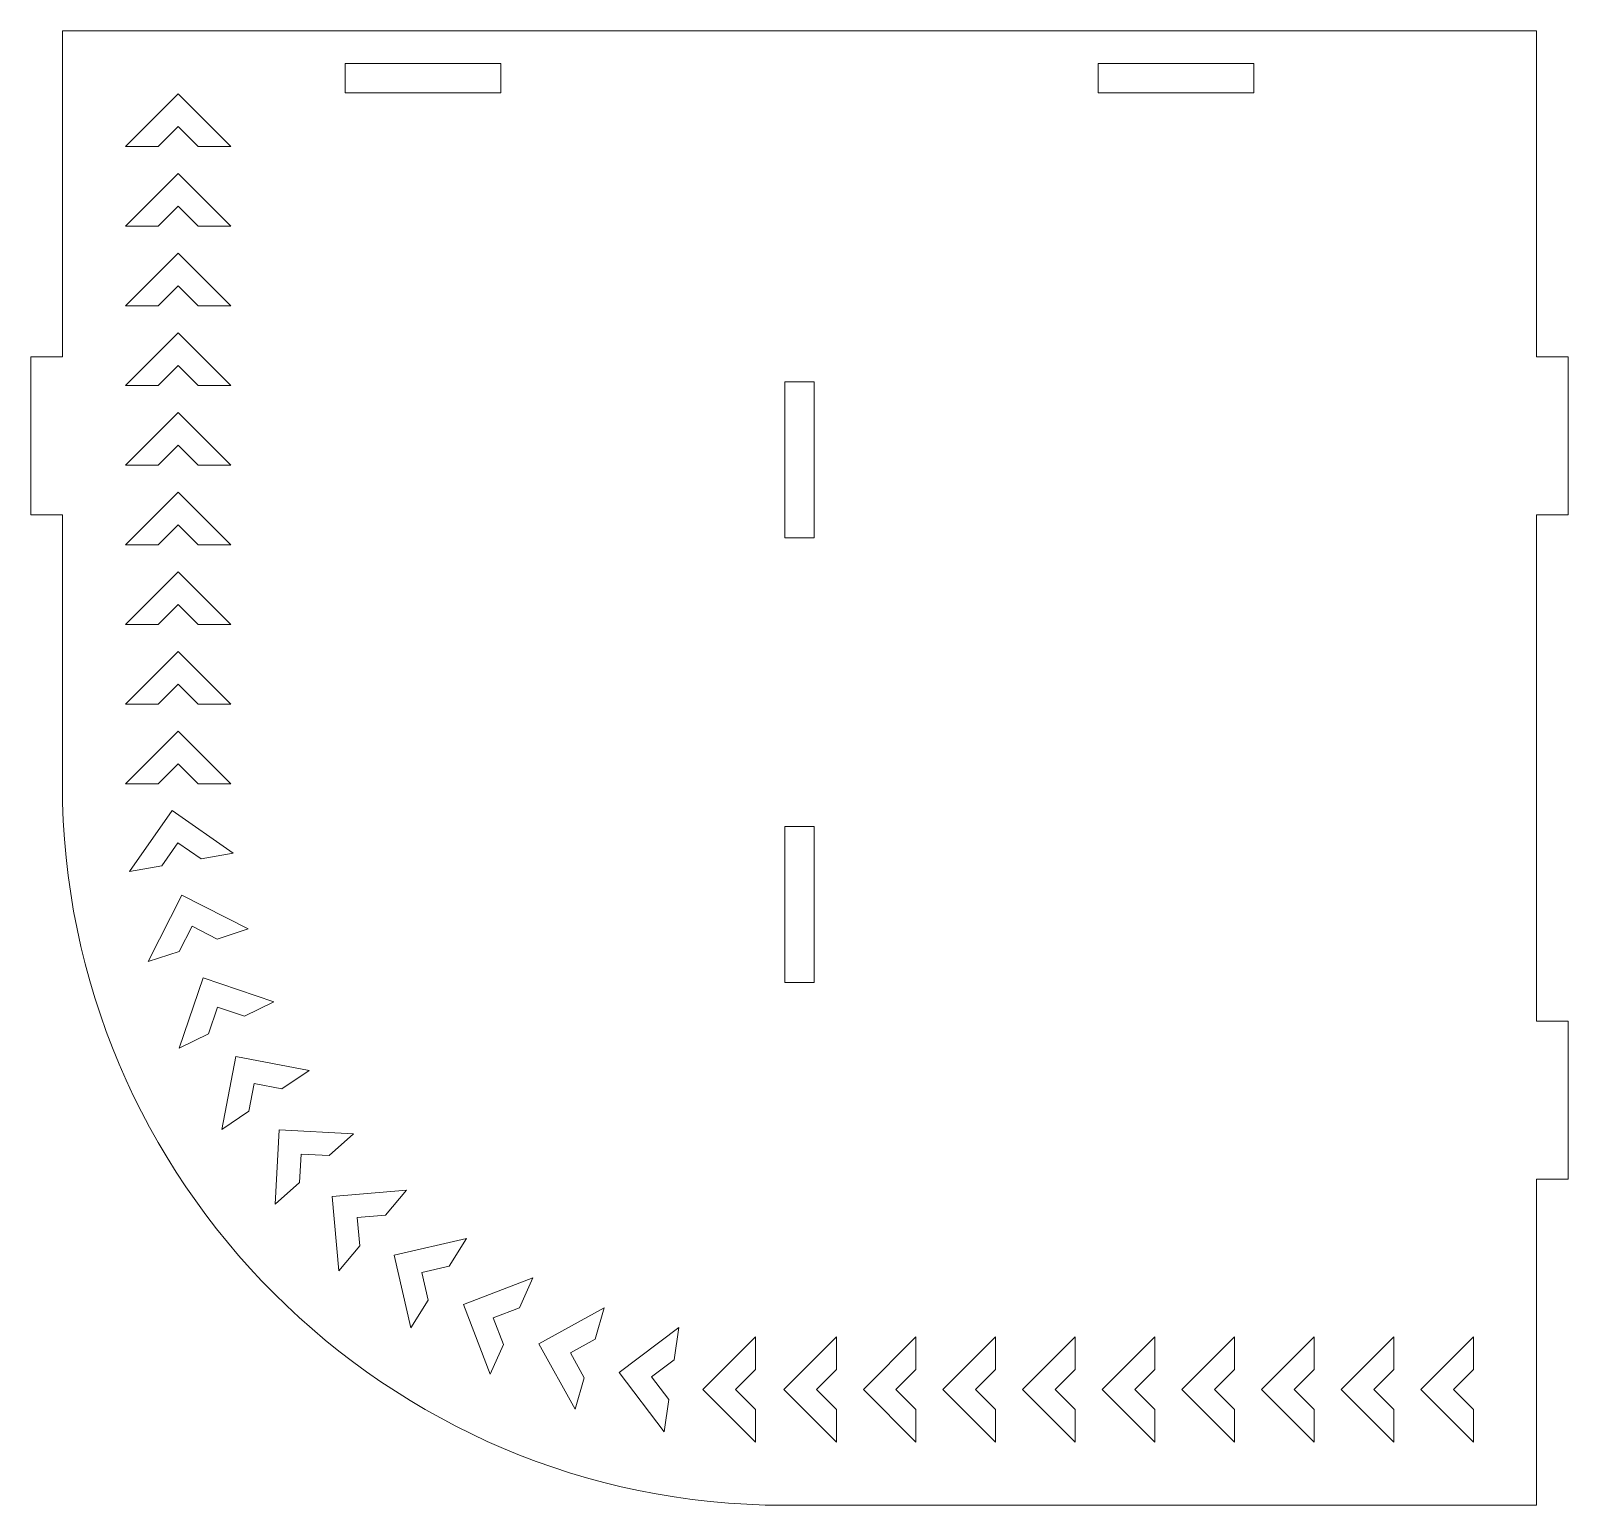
# Model space of a CAD drawing. Header units: millimetres. Extents: x -105 to 357, y -234 to 149.
# Drawn here: x 172.7 to 318.7, y -135 to 5 of the extents above; entities that cross this region are included whole.
import ezdxf

# ---------------------------------------------------------------- set-up
doc = ezdxf.new("R2010")
doc.units = ezdxf.units.MM
doc.header["$MEASUREMENT"] = 0
doc.layers.add('layer 1', color=7, linetype='Continuous')

msp = doc.modelspace()

# ---------------------------------------------------------------- linework, layer by layer
at = {"layer": 'layer 1', "color": 1, "lineweight": 9}
for points, knots in [([(315.7001, -135), (315.7001, -135), (244.2001, -135), (244.2001, -135), (244.2001, -135), (206.4717, -135), (175.7001, -104.2284), (175.7001, -66.5), (175.7001, -66.5), (175.7001, -66.5), (175.7001, -40.9714), (175.7001, -40.9714), (175.7001, -40.9714), (175.7001, -40.9714), (172.7001, -40.9714), (172.7001, -40.9714), (172.7001, -40.9714), (172.7001, -40.9714), (172.7001, -25.9714), (172.7001, -25.9714), (172.7001, -25.9714), (172.7001, -25.9714), (175.7001, -25.9714), (175.7001, -25.9714), (175.7001, -25.9714), (175.7001, -25.9714), (175.7001, 5), (175.7001, 5), (175.7001, 5), (175.7001, 5), (315.7001, 5), (315.7001, 5), (315.7001, 5), (315.7001, 5), (315.7001, -25.9714), (315.7001, -25.9714), (315.7001, -25.9714), (315.7001, -25.9714), (318.7001, -25.9714), (318.7001, -25.9714), (318.7001, -25.9714), (318.7001, -25.9714), (318.7001, -40.9714), (318.7001, -40.9714), (318.7001, -40.9714), (318.7001, -40.9714), (315.7001, -40.9714), (315.7001, -40.9714), (315.7001, -40.9714), (315.7001, -40.9714), (315.7001, -89.0286), (315.7001, -89.0286), (315.7001, -89.0286), (315.7001, -89.0286), (318.7001, -89.0286), (318.7001, -89.0286), (318.7001, -89.0286), (318.7001, -89.0286), (318.7001, -104.0286), (318.7001, -104.0286), (318.7001, -104.0286), (318.7001, -104.0286), (315.7001, -104.0286), (315.7001, -104.0286), (315.7001, -104.0286), (315.7001, -104.0286), (315.7001, -135), (315.7001, -135)], [0, 0, 0, 0, 0.05555556, 0.05555556, 0.05555556, 0.05555556, 0.11111111, 0.11111111, 0.11111111, 0.11111111, 0.16666667, 0.16666667, 0.16666667, 0.16666667, 0.22222222, 0.22222222, 0.22222222, 0.22222222, 0.27777778, 0.27777778, 0.27777778, 0.27777778, 0.33333333, 0.33333333, 0.33333333, 0.33333333, 0.38888889, 0.38888889, 0.38888889, 0.38888889, 0.44444444, 0.44444444, 0.44444444, 0.44444444, 0.5, 0.5, 0.5, 0.5, 0.55555556, 0.55555556, 0.55555556, 0.55555556, 0.61111111, 0.61111111, 0.61111111, 0.61111111, 0.66666667, 0.66666667, 0.66666667, 0.66666667, 0.72222222, 0.72222222, 0.72222222, 0.72222222, 0.77777778, 0.77777778, 0.77777778, 0.77777778, 0.83333333, 0.83333333, 0.83333333, 0.83333333, 0.88888889, 0.88888889, 0.88888889, 0.88888889, 1, 1, 1, 1]), ([(202.5501, 1.9002), (202.5501, 1.9002), (217.3501, 1.9002), (217.3501, 1.9002), (217.3501, 1.9002), (217.3501, 1.9002), (217.3501, -0.8998), (217.3501, -0.8998), (217.3501, -0.8998), (217.3501, -0.8998), (202.5501, -0.8998), (202.5501, -0.8998), (202.5501, -0.8998), (202.5501, -0.8998), (202.5501, 1.9002), (202.5501, 1.9002)], [0, 0, 0, 0, 0.2, 0.2, 0.2, 0.2, 0.4, 0.4, 0.4, 0.4, 0.6, 0.6, 0.6, 0.6, 1, 1, 1, 1]), ([(274.0501, 1.9002), (274.0501, 1.9002), (288.8501, 1.9002), (288.8501, 1.9002), (288.8501, 1.9002), (288.8501, 1.9002), (288.8501, -0.8998), (288.8501, -0.8998), (288.8501, -0.8998), (288.8501, -0.8998), (274.0501, -0.8998), (274.0501, -0.8998), (274.0501, -0.8998), (274.0501, -0.8998), (274.0501, 1.9002), (274.0501, 1.9002)], [0, 0, 0, 0, 0.2, 0.2, 0.2, 0.2, 0.4, 0.4, 0.4, 0.4, 0.6, 0.6, 0.6, 0.6, 1, 1, 1, 1]), ([(191.6999, -6.0002), (191.6999, -6.0002), (188.5999, -6.0002), (188.5999, -6.0002), (188.5999, -6.0002), (188.5999, -6.0002), (186.6999, -4.1002), (186.6999, -4.1002), (186.6999, -4.1002), (186.6999, -4.1002), (184.7999, -6.0002), (184.7999, -6.0002), (184.7999, -6.0002), (184.7999, -6.0002), (181.6999, -6.0002), (181.6999, -6.0002), (181.6999, -6.0002), (181.6999, -6.0002), (186.6999, -1.0002), (186.6999, -1.0002), (186.6999, -1.0002), (186.6999, -1.0002), (191.6999, -6.0002), (191.6999, -6.0002)], [0, 0, 0, 0, 0.14285714, 0.14285714, 0.14285714, 0.14285714, 0.28571429, 0.28571429, 0.28571429, 0.28571429, 0.42857143, 0.42857143, 0.42857143, 0.42857143, 0.57142857, 0.57142857, 0.57142857, 0.57142857, 0.71428571, 0.71428571, 0.71428571, 0.71428571, 1, 1, 1, 1]), ([(191.6999, -13.5627), (191.6999, -13.5627), (188.5999, -13.5627), (188.5999, -13.5627), (188.5999, -13.5627), (188.5999, -13.5627), (186.6999, -11.6627), (186.6999, -11.6627), (186.6999, -11.6627), (186.6999, -11.6627), (184.7999, -13.5627), (184.7999, -13.5627), (184.7999, -13.5627), (184.7999, -13.5627), (181.6999, -13.5627), (181.6999, -13.5627), (181.6999, -13.5627), (181.6999, -13.5627), (186.6999, -8.5627), (186.6999, -8.5627), (186.6999, -8.5627), (186.6999, -8.5627), (191.6999, -13.5627), (191.6999, -13.5627)], [0, 0, 0, 0, 0.14285714, 0.14285714, 0.14285714, 0.14285714, 0.28571429, 0.28571429, 0.28571429, 0.28571429, 0.42857143, 0.42857143, 0.42857143, 0.42857143, 0.57142857, 0.57142857, 0.57142857, 0.57142857, 0.71428571, 0.71428571, 0.71428571, 0.71428571, 1, 1, 1, 1]), ([(191.6999, -21.1252), (191.6999, -21.1252), (188.5999, -21.1252), (188.5999, -21.1252), (188.5999, -21.1252), (188.5999, -21.1252), (186.6999, -19.2252), (186.6999, -19.2252), (186.6999, -19.2252), (186.6999, -19.2252), (184.7999, -21.1252), (184.7999, -21.1252), (184.7999, -21.1252), (184.7999, -21.1252), (181.6999, -21.1252), (181.6999, -21.1252), (181.6999, -21.1252), (181.6999, -21.1252), (186.6999, -16.1252), (186.6999, -16.1252), (186.6999, -16.1252), (186.6999, -16.1252), (191.6999, -21.1252), (191.6999, -21.1252)], [0, 0, 0, 0, 0.14285714, 0.14285714, 0.14285714, 0.14285714, 0.28571429, 0.28571429, 0.28571429, 0.28571429, 0.42857143, 0.42857143, 0.42857143, 0.42857143, 0.57142857, 0.57142857, 0.57142857, 0.57142857, 0.71428571, 0.71428571, 0.71428571, 0.71428571, 1, 1, 1, 1]), ([(191.6999, -28.6876), (191.6999, -28.6876), (188.5999, -28.6876), (188.5999, -28.6876), (188.5999, -28.6876), (188.5999, -28.6876), (186.6999, -26.7876), (186.6999, -26.7876), (186.6999, -26.7876), (186.6999, -26.7876), (184.7999, -28.6876), (184.7999, -28.6876), (184.7999, -28.6876), (184.7999, -28.6876), (181.6999, -28.6876), (181.6999, -28.6876), (181.6999, -28.6876), (181.6999, -28.6876), (186.6999, -23.6876), (186.6999, -23.6876), (186.6999, -23.6876), (186.6999, -23.6876), (191.6999, -28.6876), (191.6999, -28.6876)], [0, 0, 0, 0, 0.14285714, 0.14285714, 0.14285714, 0.14285714, 0.28571429, 0.28571429, 0.28571429, 0.28571429, 0.42857143, 0.42857143, 0.42857143, 0.42857143, 0.57142857, 0.57142857, 0.57142857, 0.57142857, 0.71428571, 0.71428571, 0.71428571, 0.71428571, 1, 1, 1, 1]), ([(244.3001, -43.1306), (244.3001, -43.1306), (244.3001, -28.3306), (244.3001, -28.3306), (244.3001, -28.3306), (244.3001, -28.3306), (247.1001, -28.3306), (247.1001, -28.3306), (247.1001, -28.3306), (247.1001, -28.3306), (247.1001, -43.1306), (247.1001, -43.1306), (247.1001, -43.1306), (247.1001, -43.1306), (244.3001, -43.1306), (244.3001, -43.1306)], [0, 0, 0, 0, 0.2, 0.2, 0.2, 0.2, 0.4, 0.4, 0.4, 0.4, 0.6, 0.6, 0.6, 0.6, 1, 1, 1, 1]), ([(191.6999, -36.2501), (191.6999, -36.2501), (188.5999, -36.2501), (188.5999, -36.2501), (188.5999, -36.2501), (188.5999, -36.2501), (186.6999, -34.3501), (186.6999, -34.3501), (186.6999, -34.3501), (186.6999, -34.3501), (184.7999, -36.2501), (184.7999, -36.2501), (184.7999, -36.2501), (184.7999, -36.2501), (181.6999, -36.2501), (181.6999, -36.2501), (181.6999, -36.2501), (181.6999, -36.2501), (186.6999, -31.2501), (186.6999, -31.2501), (186.6999, -31.2501), (186.6999, -31.2501), (191.6999, -36.2501), (191.6999, -36.2501)], [0, 0, 0, 0, 0.14285714, 0.14285714, 0.14285714, 0.14285714, 0.28571429, 0.28571429, 0.28571429, 0.28571429, 0.42857143, 0.42857143, 0.42857143, 0.42857143, 0.57142857, 0.57142857, 0.57142857, 0.57142857, 0.71428571, 0.71428571, 0.71428571, 0.71428571, 1, 1, 1, 1]), ([(191.6999, -43.8126), (191.6999, -43.8126), (188.5999, -43.8126), (188.5999, -43.8126), (188.5999, -43.8126), (188.5999, -43.8126), (186.6999, -41.9126), (186.6999, -41.9126), (186.6999, -41.9126), (186.6999, -41.9126), (184.7999, -43.8126), (184.7999, -43.8126), (184.7999, -43.8126), (184.7999, -43.8126), (181.6999, -43.8126), (181.6999, -43.8126), (181.6999, -43.8126), (181.6999, -43.8126), (186.6999, -38.8126), (186.6999, -38.8126), (186.6999, -38.8126), (186.6999, -38.8126), (191.6999, -43.8126), (191.6999, -43.8126)], [0, 0, 0, 0, 0.14285714, 0.14285714, 0.14285714, 0.14285714, 0.28571429, 0.28571429, 0.28571429, 0.28571429, 0.42857143, 0.42857143, 0.42857143, 0.42857143, 0.57142857, 0.57142857, 0.57142857, 0.57142857, 0.71428571, 0.71428571, 0.71428571, 0.71428571, 1, 1, 1, 1]), ([(191.6999, -51.3751), (191.6999, -51.3751), (188.5999, -51.3751), (188.5999, -51.3751), (188.5999, -51.3751), (188.5999, -51.3751), (186.6999, -49.4751), (186.6999, -49.4751), (186.6999, -49.4751), (186.6999, -49.4751), (184.7999, -51.3751), (184.7999, -51.3751), (184.7999, -51.3751), (184.7999, -51.3751), (181.6999, -51.3751), (181.6999, -51.3751), (181.6999, -51.3751), (181.6999, -51.3751), (186.6999, -46.3751), (186.6999, -46.3751), (186.6999, -46.3751), (186.6999, -46.3751), (191.6999, -51.3751), (191.6999, -51.3751)], [0, 0, 0, 0, 0.14285714, 0.14285714, 0.14285714, 0.14285714, 0.28571429, 0.28571429, 0.28571429, 0.28571429, 0.42857143, 0.42857143, 0.42857143, 0.42857143, 0.57142857, 0.57142857, 0.57142857, 0.57142857, 0.71428571, 0.71428571, 0.71428571, 0.71428571, 1, 1, 1, 1]), ([(191.6999, -58.9375), (191.6999, -58.9375), (188.5999, -58.9375), (188.5999, -58.9375), (188.5999, -58.9375), (188.5999, -58.9375), (186.6999, -57.0375), (186.6999, -57.0375), (186.6999, -57.0375), (186.6999, -57.0375), (184.7999, -58.9375), (184.7999, -58.9375), (184.7999, -58.9375), (184.7999, -58.9375), (181.6999, -58.9375), (181.6999, -58.9375), (181.6999, -58.9375), (181.6999, -58.9375), (186.6999, -53.9375), (186.6999, -53.9375), (186.6999, -53.9375), (186.6999, -53.9375), (191.6999, -58.9375), (191.6999, -58.9375)], [0, 0, 0, 0, 0.14285714, 0.14285714, 0.14285714, 0.14285714, 0.28571429, 0.28571429, 0.28571429, 0.28571429, 0.42857143, 0.42857143, 0.42857143, 0.42857143, 0.57142857, 0.57142857, 0.57142857, 0.57142857, 0.71428571, 0.71428571, 0.71428571, 0.71428571, 1, 1, 1, 1]), ([(191.6999, -66.5), (191.6999, -66.5), (188.5999, -66.5), (188.5999, -66.5), (188.5999, -66.5), (188.5999, -66.5), (186.6999, -64.6), (186.6999, -64.6), (186.6999, -64.6), (186.6999, -64.6), (184.7999, -66.5), (184.7999, -66.5), (184.7999, -66.5), (184.7999, -66.5), (181.6999, -66.5), (181.6999, -66.5), (181.6999, -66.5), (181.6999, -66.5), (186.6999, -61.5), (186.6999, -61.5), (186.6999, -61.5), (186.6999, -61.5), (191.6999, -66.5), (191.6999, -66.5)], [0, 0, 0, 0, 0.14285714, 0.14285714, 0.14285714, 0.14285714, 0.28571429, 0.28571429, 0.28571429, 0.28571429, 0.42857143, 0.42857143, 0.42857143, 0.42857143, 0.57142857, 0.57142857, 0.57142857, 0.57142857, 0.71428571, 0.71428571, 0.71428571, 0.71428571, 1, 1, 1, 1]), ([(191.9339, -73.093), (191.9339, -73.093), (188.8811, -73.6314), (188.8811, -73.6314), (188.8811, -73.6314), (188.8811, -73.6314), (186.6799, -72.0902), (186.6799, -72.0902), (186.6799, -72.0902), (186.6799, -72.0902), (185.139, -74.2912), (185.139, -74.2912), (185.139, -74.2912), (185.139, -74.2912), (182.0859, -74.8295), (182.0859, -74.8295), (182.0859, -74.8295), (182.0859, -74.8295), (186.1418, -69.0372), (186.1418, -69.0372), (186.1418, -69.0372), (186.1418, -69.0372), (191.9339, -73.093), (191.9339, -73.093)], [0, 0, 0, 0, 0.14285714, 0.14285714, 0.14285714, 0.14285714, 0.28571429, 0.28571429, 0.28571429, 0.28571429, 0.42857143, 0.42857143, 0.42857143, 0.42857143, 0.57142857, 0.57142857, 0.57142857, 0.57142857, 0.71428571, 0.71428571, 0.71428571, 0.71428571, 1, 1, 1, 1]), ([(244.3001, -85.3614), (244.3001, -85.3614), (244.3001, -70.5614), (244.3001, -70.5614), (244.3001, -70.5614), (244.3001, -70.5614), (247.1001, -70.5614), (247.1001, -70.5614), (247.1001, -70.5614), (247.1001, -70.5614), (247.1001, -85.3614), (247.1001, -85.3614), (247.1001, -85.3614), (247.1001, -85.3614), (244.3001, -85.3614), (244.3001, -85.3614)], [0, 0, 0, 0, 0.2, 0.2, 0.2, 0.2, 0.4, 0.4, 0.4, 0.4, 0.6, 0.6, 0.6, 0.6, 1, 1, 1, 1]), ([(193.359, -80.2864), (193.359, -80.2864), (190.4108, -81.2444), (190.4108, -81.2444), (190.4108, -81.2444), (190.4108, -81.2444), (188.0165, -80.0246), (188.0165, -80.0246), (188.0165, -80.0246), (188.0165, -80.0246), (186.797, -82.4186), (186.797, -82.4186), (186.797, -82.4186), (186.797, -82.4186), (183.8485, -83.3766), (183.8485, -83.3766), (183.8485, -83.3766), (183.8485, -83.3766), (187.0588, -77.0762), (187.0588, -77.0762), (187.0588, -77.0762), (187.0588, -77.0762), (193.359, -80.2864), (193.359, -80.2864)], [0, 0, 0, 0, 0.14285714, 0.14285714, 0.14285714, 0.14285714, 0.28571429, 0.28571429, 0.28571429, 0.28571429, 0.42857143, 0.42857143, 0.42857143, 0.42857143, 0.57142857, 0.57142857, 0.57142857, 0.57142857, 0.71428571, 0.71428571, 0.71428571, 0.71428571, 1, 1, 1, 1]), ([(195.7713, -87.2115), (195.7713, -87.2115), (192.9851, -88.5704), (192.9851, -88.5704), (192.9851, -88.5704), (192.9851, -88.5704), (190.4444, -87.6957), (190.4444, -87.6957), (190.4444, -87.6957), (190.4444, -87.6957), (189.5699, -90.2362), (189.5699, -90.2362), (189.5699, -90.2362), (189.5699, -90.2362), (186.7835, -91.5952), (186.7835, -91.5952), (186.7835, -91.5952), (186.7835, -91.5952), (189.0857, -84.9093), (189.0857, -84.9093), (189.0857, -84.9093), (189.0857, -84.9093), (195.7713, -87.2115), (195.7713, -87.2115)], [0, 0, 0, 0, 0.14285714, 0.14285714, 0.14285714, 0.14285714, 0.28571429, 0.28571429, 0.28571429, 0.28571429, 0.42857143, 0.42857143, 0.42857143, 0.42857143, 0.57142857, 0.57142857, 0.57142857, 0.57142857, 0.71428571, 0.71428571, 0.71428571, 0.71428571, 1, 1, 1, 1]), ([(199.1239, -93.7334), (199.1239, -93.7334), (196.554, -95.4669), (196.554, -95.4669), (196.554, -95.4669), (196.554, -95.4669), (193.9163, -94.9543), (193.9163, -94.9543), (193.9163, -94.9543), (193.9163, -94.9543), (193.4038, -97.5918), (193.4038, -97.5918), (193.4038, -97.5918), (193.4038, -97.5918), (190.8337, -99.3253), (190.8337, -99.3253), (190.8337, -99.3253), (190.8337, -99.3253), (192.183, -92.3841), (192.183, -92.3841), (192.183, -92.3841), (192.183, -92.3841), (199.1239, -93.7334), (199.1239, -93.7334)], [0, 0, 0, 0, 0.14285714, 0.14285714, 0.14285714, 0.14285714, 0.28571429, 0.28571429, 0.28571429, 0.28571429, 0.42857143, 0.42857143, 0.42857143, 0.42857143, 0.57142857, 0.57142857, 0.57142857, 0.57142857, 0.71428571, 0.71428571, 0.71428571, 0.71428571, 1, 1, 1, 1]), ([(203.3516, -99.7253), (203.3516, -99.7253), (201.048, -101.7996), (201.048, -101.7996), (201.048, -101.7996), (201.048, -101.7996), (198.3646, -101.659), (198.3646, -101.659), (198.3646, -101.659), (198.3646, -101.659), (198.2241, -104.3422), (198.2241, -104.3422), (198.2241, -104.3422), (198.2241, -104.3422), (195.9203, -106.4165), (195.9203, -106.4165), (195.9203, -106.4165), (195.9203, -106.4165), (196.2904, -99.3551), (196.2904, -99.3551), (196.2904, -99.3551), (196.2904, -99.3551), (203.3516, -99.7253), (203.3516, -99.7253)], [0, 0, 0, 0, 0.14285714, 0.14285714, 0.14285714, 0.14285714, 0.28571429, 0.28571429, 0.28571429, 0.28571429, 0.42857143, 0.42857143, 0.42857143, 0.42857143, 0.57142857, 0.57142857, 0.57142857, 0.57142857, 0.71428571, 0.71428571, 0.71428571, 0.71428571, 1, 1, 1, 1]), ([(208.3721, -105.0705), (208.3721, -105.0705), (206.3796, -107.4452), (206.3796, -107.4452), (206.3796, -107.4452), (206.3796, -107.4452), (203.7027, -107.6794), (203.7027, -107.6794), (203.7027, -107.6794), (203.7027, -107.6794), (203.937, -110.3561), (203.937, -110.3561), (203.937, -110.3561), (203.937, -110.3561), (201.9443, -112.7308), (201.9443, -112.7308), (201.9443, -112.7308), (201.9443, -112.7308), (201.328, -105.6866), (201.328, -105.6866), (201.328, -105.6866), (201.328, -105.6866), (208.3721, -105.0705), (208.3721, -105.0705)], [0, 0, 0, 0, 0.14285714, 0.14285714, 0.14285714, 0.14285714, 0.28571429, 0.28571429, 0.28571429, 0.28571429, 0.42857143, 0.42857143, 0.42857143, 0.42857143, 0.57142857, 0.57142857, 0.57142857, 0.57142857, 0.71428571, 0.71428571, 0.71428571, 0.71428571, 1, 1, 1, 1]), ([(214.0876, -109.6649), (214.0876, -109.6649), (212.445, -112.2938), (212.445, -112.2938), (212.445, -112.2938), (212.445, -112.2938), (209.8267, -112.8983), (209.8267, -112.8983), (209.8267, -112.8983), (209.8267, -112.8983), (210.4313, -115.5163), (210.4313, -115.5163), (210.4313, -115.5163), (210.4313, -115.5163), (208.7885, -118.1453), (208.7885, -118.1453), (208.7885, -118.1453), (208.7885, -118.1453), (207.1978, -111.2554), (207.1978, -111.2554), (207.1978, -111.2554), (207.1978, -111.2554), (214.0876, -109.6649), (214.0876, -109.6649)], [0, 0, 0, 0, 0.14285714, 0.14285714, 0.14285714, 0.14285714, 0.28571429, 0.28571429, 0.28571429, 0.28571429, 0.42857143, 0.42857143, 0.42857143, 0.42857143, 0.57142857, 0.57142857, 0.57142857, 0.57142857, 0.71428571, 0.71428571, 0.71428571, 0.71428571, 1, 1, 1, 1]), ([(220.3869, -113.4192), (220.3869, -113.4192), (219.1261, -116.2511), (219.1261, -116.2511), (219.1261, -116.2511), (219.1261, -116.2511), (216.6175, -117.2141), (216.6175, -117.2141), (216.6175, -117.2141), (216.6175, -117.2141), (217.5805, -119.7225), (217.5805, -119.7225), (217.5805, -119.7225), (217.5805, -119.7225), (216.3196, -122.5545), (216.3196, -122.5545), (216.3196, -122.5545), (216.3196, -122.5545), (213.7855, -115.9531), (213.7855, -115.9531), (213.7855, -115.9531), (213.7855, -115.9531), (220.3869, -113.4192), (220.3869, -113.4192)], [0, 0, 0, 0, 0.14285714, 0.14285714, 0.14285714, 0.14285714, 0.28571429, 0.28571429, 0.28571429, 0.28571429, 0.42857143, 0.42857143, 0.42857143, 0.42857143, 0.57142857, 0.57142857, 0.57142857, 0.57142857, 0.71428571, 0.71428571, 0.71428571, 0.71428571, 1, 1, 1, 1]), ([(227.1474, -116.2602), (227.1474, -116.2602), (226.293, -119.2401), (226.293, -119.2401), (226.293, -119.2401), (226.293, -119.2401), (223.9428, -120.5428), (223.9428, -120.5428), (223.9428, -120.5428), (223.9428, -120.5428), (225.2455, -122.8928), (225.2455, -122.8928), (225.2455, -122.8928), (225.2455, -122.8928), (224.3911, -125.8727), (224.3911, -125.8727), (224.3911, -125.8727), (224.3911, -125.8727), (220.9629, -119.6882), (220.9629, -119.6882), (220.9629, -119.6882), (220.9629, -119.6882), (227.1474, -116.2602), (227.1474, -116.2602)], [0, 0, 0, 0, 0.14285714, 0.14285714, 0.14285714, 0.14285714, 0.28571429, 0.28571429, 0.28571429, 0.28571429, 0.42857143, 0.42857143, 0.42857143, 0.42857143, 0.57142857, 0.57142857, 0.57142857, 0.57142857, 0.71428571, 0.71428571, 0.71428571, 0.71428571, 1, 1, 1, 1]), ([(234.2375, -118.1327), (234.2375, -118.1327), (233.8061, -121.2025), (233.8061, -121.2025), (233.8061, -121.2025), (233.8061, -121.2025), (231.6601, -122.8196), (231.6601, -122.8196), (231.6601, -122.8196), (231.6601, -122.8196), (233.2772, -124.9655), (233.2772, -124.9655), (233.2772, -124.9655), (233.2772, -124.9655), (232.8458, -128.0353), (232.8458, -128.0353), (232.8458, -128.0353), (232.8458, -128.0353), (228.5903, -122.3881), (228.5903, -122.3881), (228.5903, -122.3881), (228.5903, -122.3881), (234.2375, -118.1327), (234.2375, -118.1327)], [0, 0, 0, 0, 0.14285714, 0.14285714, 0.14285714, 0.14285714, 0.28571429, 0.28571429, 0.28571429, 0.28571429, 0.42857143, 0.42857143, 0.42857143, 0.42857143, 0.57142857, 0.57142857, 0.57142857, 0.57142857, 0.71428571, 0.71428571, 0.71428571, 0.71428571, 1, 1, 1, 1]), ([(241.5192, -119.0002), (241.5192, -119.0002), (241.5192, -122.1002), (241.5192, -122.1002), (241.5192, -122.1002), (241.5192, -122.1002), (239.6192, -124.0002), (239.6192, -124.0002), (239.6192, -124.0002), (239.6192, -124.0002), (241.5192, -125.9002), (241.5192, -125.9002), (241.5192, -125.9002), (241.5192, -125.9002), (241.5192, -129.0002), (241.5192, -129.0002), (241.5192, -129.0002), (241.5192, -129.0002), (236.5192, -124.0002), (236.5192, -124.0002), (236.5192, -124.0002), (236.5192, -124.0002), (241.5192, -119.0002), (241.5192, -119.0002)], [0, 0, 0, 0, 0.14285714, 0.14285714, 0.14285714, 0.14285714, 0.28571429, 0.28571429, 0.28571429, 0.28571429, 0.42857143, 0.42857143, 0.42857143, 0.42857143, 0.57142857, 0.57142857, 0.57142857, 0.57142857, 0.71428571, 0.71428571, 0.71428571, 0.71428571, 1, 1, 1, 1]), ([(249.2001, -119.0001), (249.2001, -119.0001), (249.2001, -122.1001), (249.2001, -122.1001), (249.2001, -122.1001), (249.2001, -122.1001), (247.3001, -124.0001), (247.3001, -124.0001), (247.3001, -124.0001), (247.3001, -124.0001), (249.2001, -125.9001), (249.2001, -125.9001), (249.2001, -125.9001), (249.2001, -125.9001), (249.2001, -129.0001), (249.2001, -129.0001), (249.2001, -129.0001), (249.2001, -129.0001), (244.2001, -124.0001), (244.2001, -124.0001), (244.2001, -124.0001), (244.2001, -124.0001), (249.2001, -119.0001), (249.2001, -119.0001)], [0, 0, 0, 0, 0.14285714, 0.14285714, 0.14285714, 0.14285714, 0.28571429, 0.28571429, 0.28571429, 0.28571429, 0.42857143, 0.42857143, 0.42857143, 0.42857143, 0.57142857, 0.57142857, 0.57142857, 0.57142857, 0.71428571, 0.71428571, 0.71428571, 0.71428571, 1, 1, 1, 1]), ([(256.7626, -119.0001), (256.7626, -119.0001), (256.7626, -122.1001), (256.7626, -122.1001), (256.7626, -122.1001), (256.7626, -122.1001), (254.8626, -124.0001), (254.8626, -124.0001), (254.8626, -124.0001), (254.8626, -124.0001), (256.7626, -125.9001), (256.7626, -125.9001), (256.7626, -125.9001), (256.7626, -125.9001), (256.7626, -129.0001), (256.7626, -129.0001), (256.7626, -129.0001), (256.7626, -129.0001), (251.7626, -124.0001), (251.7626, -124.0001), (251.7626, -124.0001), (251.7626, -124.0001), (256.7626, -119.0001), (256.7626, -119.0001)], [0, 0, 0, 0, 0.14285714, 0.14285714, 0.14285714, 0.14285714, 0.28571429, 0.28571429, 0.28571429, 0.28571429, 0.42857143, 0.42857143, 0.42857143, 0.42857143, 0.57142857, 0.57142857, 0.57142857, 0.57142857, 0.71428571, 0.71428571, 0.71428571, 0.71428571, 1, 1, 1, 1]), ([(264.3251, -119.0001), (264.3251, -119.0001), (264.3251, -122.1001), (264.3251, -122.1001), (264.3251, -122.1001), (264.3251, -122.1001), (262.4251, -124.0001), (262.4251, -124.0001), (262.4251, -124.0001), (262.4251, -124.0001), (264.3251, -125.9001), (264.3251, -125.9001), (264.3251, -125.9001), (264.3251, -125.9001), (264.3251, -129.0001), (264.3251, -129.0001), (264.3251, -129.0001), (264.3251, -129.0001), (259.3251, -124.0001), (259.3251, -124.0001), (259.3251, -124.0001), (259.3251, -124.0001), (264.3251, -119.0001), (264.3251, -119.0001)], [0, 0, 0, 0, 0.14285714, 0.14285714, 0.14285714, 0.14285714, 0.28571429, 0.28571429, 0.28571429, 0.28571429, 0.42857143, 0.42857143, 0.42857143, 0.42857143, 0.57142857, 0.57142857, 0.57142857, 0.57142857, 0.71428571, 0.71428571, 0.71428571, 0.71428571, 1, 1, 1, 1]), ([(271.8875, -119.0001), (271.8875, -119.0001), (271.8875, -122.1001), (271.8875, -122.1001), (271.8875, -122.1001), (271.8875, -122.1001), (269.9875, -124.0001), (269.9875, -124.0001), (269.9875, -124.0001), (269.9875, -124.0001), (271.8875, -125.9001), (271.8875, -125.9001), (271.8875, -125.9001), (271.8875, -125.9001), (271.8875, -129.0001), (271.8875, -129.0001), (271.8875, -129.0001), (271.8875, -129.0001), (266.8875, -124.0001), (266.8875, -124.0001), (266.8875, -124.0001), (266.8875, -124.0001), (271.8875, -119.0001), (271.8875, -119.0001)], [0, 0, 0, 0, 0.14285714, 0.14285714, 0.14285714, 0.14285714, 0.28571429, 0.28571429, 0.28571429, 0.28571429, 0.42857143, 0.42857143, 0.42857143, 0.42857143, 0.57142857, 0.57142857, 0.57142857, 0.57142857, 0.71428571, 0.71428571, 0.71428571, 0.71428571, 1, 1, 1, 1]), ([(279.45, -119.0001), (279.45, -119.0001), (279.45, -122.1001), (279.45, -122.1001), (279.45, -122.1001), (279.45, -122.1001), (277.55, -124.0001), (277.55, -124.0001), (277.55, -124.0001), (277.55, -124.0001), (279.45, -125.9001), (279.45, -125.9001), (279.45, -125.9001), (279.45, -125.9001), (279.45, -129.0001), (279.45, -129.0001), (279.45, -129.0001), (279.45, -129.0001), (274.45, -124.0001), (274.45, -124.0001), (274.45, -124.0001), (274.45, -124.0001), (279.45, -119.0001), (279.45, -119.0001)], [0, 0, 0, 0, 0.14285714, 0.14285714, 0.14285714, 0.14285714, 0.28571429, 0.28571429, 0.28571429, 0.28571429, 0.42857143, 0.42857143, 0.42857143, 0.42857143, 0.57142857, 0.57142857, 0.57142857, 0.57142857, 0.71428571, 0.71428571, 0.71428571, 0.71428571, 1, 1, 1, 1]), ([(287.0125, -119.0001), (287.0125, -119.0001), (287.0125, -122.1001), (287.0125, -122.1001), (287.0125, -122.1001), (287.0125, -122.1001), (285.1125, -124.0001), (285.1125, -124.0001), (285.1125, -124.0001), (285.1125, -124.0001), (287.0125, -125.9001), (287.0125, -125.9001), (287.0125, -125.9001), (287.0125, -125.9001), (287.0125, -129.0001), (287.0125, -129.0001), (287.0125, -129.0001), (287.0125, -129.0001), (282.0125, -124.0001), (282.0125, -124.0001), (282.0125, -124.0001), (282.0125, -124.0001), (287.0125, -119.0001), (287.0125, -119.0001)], [0, 0, 0, 0, 0.14285714, 0.14285714, 0.14285714, 0.14285714, 0.28571429, 0.28571429, 0.28571429, 0.28571429, 0.42857143, 0.42857143, 0.42857143, 0.42857143, 0.57142857, 0.57142857, 0.57142857, 0.57142857, 0.71428571, 0.71428571, 0.71428571, 0.71428571, 1, 1, 1, 1]), ([(294.575, -119.0001), (294.575, -119.0001), (294.575, -122.1001), (294.575, -122.1001), (294.575, -122.1001), (294.575, -122.1001), (292.675, -124.0001), (292.675, -124.0001), (292.675, -124.0001), (292.675, -124.0001), (294.575, -125.9001), (294.575, -125.9001), (294.575, -125.9001), (294.575, -125.9001), (294.575, -129.0001), (294.575, -129.0001), (294.575, -129.0001), (294.575, -129.0001), (289.575, -124.0001), (289.575, -124.0001), (289.575, -124.0001), (289.575, -124.0001), (294.575, -119.0001), (294.575, -119.0001)], [0, 0, 0, 0, 0.14285714, 0.14285714, 0.14285714, 0.14285714, 0.28571429, 0.28571429, 0.28571429, 0.28571429, 0.42857143, 0.42857143, 0.42857143, 0.42857143, 0.57142857, 0.57142857, 0.57142857, 0.57142857, 0.71428571, 0.71428571, 0.71428571, 0.71428571, 1, 1, 1, 1]), ([(302.1374, -119.0001), (302.1374, -119.0001), (302.1374, -122.1001), (302.1374, -122.1001), (302.1374, -122.1001), (302.1374, -122.1001), (300.2374, -124.0001), (300.2374, -124.0001), (300.2374, -124.0001), (300.2374, -124.0001), (302.1374, -125.9001), (302.1374, -125.9001), (302.1374, -125.9001), (302.1374, -125.9001), (302.1374, -129.0001), (302.1374, -129.0001), (302.1374, -129.0001), (302.1374, -129.0001), (297.1374, -124.0001), (297.1374, -124.0001), (297.1374, -124.0001), (297.1374, -124.0001), (302.1374, -119.0001), (302.1374, -119.0001)], [0, 0, 0, 0, 0.14285714, 0.14285714, 0.14285714, 0.14285714, 0.28571429, 0.28571429, 0.28571429, 0.28571429, 0.42857143, 0.42857143, 0.42857143, 0.42857143, 0.57142857, 0.57142857, 0.57142857, 0.57142857, 0.71428571, 0.71428571, 0.71428571, 0.71428571, 1, 1, 1, 1]), ([(309.6999, -119.0001), (309.6999, -119.0001), (309.6999, -122.1001), (309.6999, -122.1001), (309.6999, -122.1001), (309.6999, -122.1001), (307.7999, -124.0001), (307.7999, -124.0001), (307.7999, -124.0001), (307.7999, -124.0001), (309.6999, -125.9001), (309.6999, -125.9001), (309.6999, -125.9001), (309.6999, -125.9001), (309.6999, -129.0001), (309.6999, -129.0001), (309.6999, -129.0001), (309.6999, -129.0001), (304.6999, -124.0001), (304.6999, -124.0001), (304.6999, -124.0001), (304.6999, -124.0001), (309.6999, -119.0001), (309.6999, -119.0001)], [0, 0, 0, 0, 0.14285714, 0.14285714, 0.14285714, 0.14285714, 0.28571429, 0.28571429, 0.28571429, 0.28571429, 0.42857143, 0.42857143, 0.42857143, 0.42857143, 0.57142857, 0.57142857, 0.57142857, 0.57142857, 0.71428571, 0.71428571, 0.71428571, 0.71428571, 1, 1, 1, 1])]:
    msp.add_open_spline(points, degree=3, knots=knots, dxfattribs=at)

doc.saveas('drawing.dxf')
